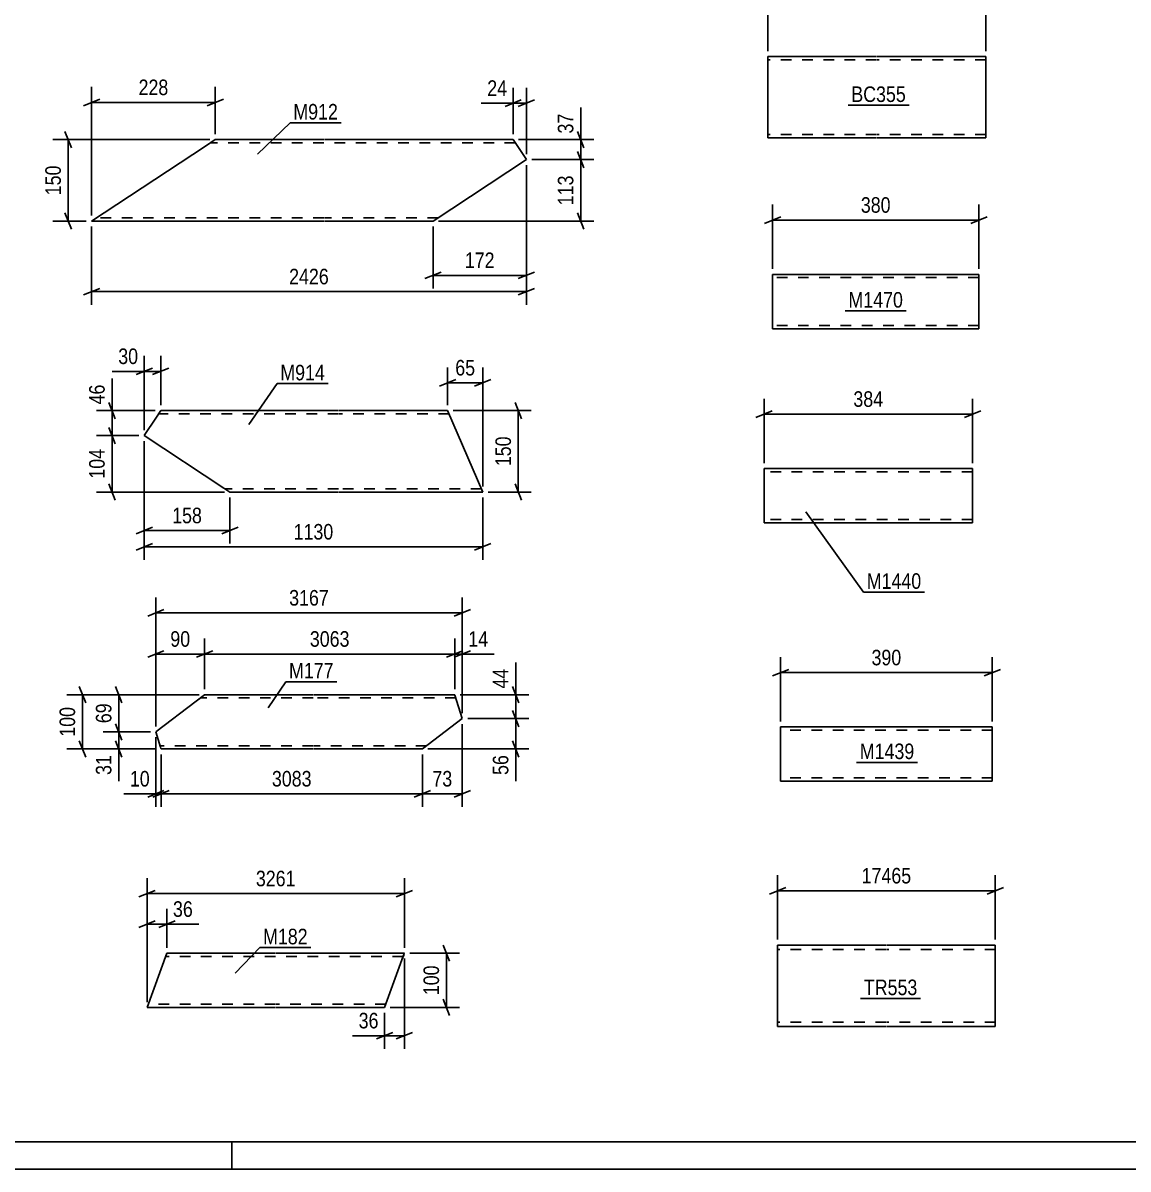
# Model space of a CAD drawing. Header units: millimetres. Extents: x 0 to 594, y 0 to 420.
# Drawn here: x 135.5 to 339.1, y 0 to 211.1 of the extents above; entities that cross this region are included whole.
import ezdxf

# ---------------------------------------------------------------- set-up
doc = ezdxf.new("R2010")
doc.units = ezdxf.units.MM
doc.linetypes.add('DXK_LINE_DOT2', pattern=[3.9198, 1.9599, -1.9599])
doc.styles.add('Arial Narrow', font='ARIALN.TTF', dxfattribs={"height": 0.2})

# ---------------------------------------------------------------- blocks, each defined once
blk = doc.blocks.new('Unknown-570386143-1134')
at = {"color": 5, "linetype": 'Continuous'}
for p, q in [((5, 5), (589, 5)), ((174, 0), (174, 5)), ((0, 0), (594, 0))]:
    blk.add_line(p, q, dxfattribs=at)
blk = doc.blocks.new('Part-570386143-20564 - 20563')
at = {"color": 2, "linetype": 'Continuous'}
for p, q in [((162.04, 39.76), (158.4, 29.76)), ((182.04, 39.76), (162.04, 39.76)), ((205.78, 39.76), (182.14, 39.76)), ((202.14, 29.76), (205.34, 38.56)), ((205.74, 39.67), (205.34, 38.56)), ((205.78, 39.76), (205.74, 39.67)), ((182.04, 29.76), (158.4, 29.76)), ((202.14, 29.76), (182.14, 29.76))]:
    blk.add_line(p, q, dxfattribs=at)
at = {"color": 7, "linetype": 'DXK_LINE_DOT2'}
for p, q in [((182.04, 39.16), (161.82, 39.16)), ((205.56, 39.16), (182.14, 39.16)), ((205.34, 38.56), (205.65, 39.41)), ((182.04, 30.36), (158.62, 30.36)), ((202.36, 30.36), (182.14, 30.36)), ((202.17, 29.85), (202.14, 29.76))]:
    blk.add_line(p, q, dxfattribs=at)
blk = doc.blocks.new('Part-570386143-1624 - 1608')
at = {"color": 2, "linetype": 'Continuous'}
for p, q in [((310.43, 129.02), (272.02, 129.02)), ((272.02, 129.02), (272.02, 119.12)), ((310.43, 120.22), (310.43, 129.02)), ((272.02, 119.12), (272.02, 119.02)), ((272.02, 119.02), (310.43, 119.02)), ((310.43, 119.02), (310.43, 120.22))]:
    blk.add_line(p, q, dxfattribs=at)
at = {"color": 7, "linetype": 'DXK_LINE_DOT2'}
for p, q in [((310.43, 128.42), (272.02, 128.42)), ((310.43, 128.42), (310.43, 128.38)), ((310.43, 128.38), (310.43, 128.42)), ((310.43, 128.28), (310.43, 128.38)), ((310.43, 128.38), (310.43, 128.28)), ((272.02, 119.62), (272.02, 119.67)), ((310.43, 119.62), (272.02, 119.62)), ((310.43, 119.67), (310.43, 120)), ((310.43, 119.62), (310.43, 119.67))]:
    blk.add_line(p, q, dxfattribs=at)
blk = doc.blocks.new('Part-570386143-20275 - 20274')
at = {"color": 2, "linetype": 'Continuous'}
for p, q in [((168.99, 87.36), (167.42, 86.16)), ((188.99, 87.36), (168.99, 87.36)), ((215.06, 87.36), (189.09, 87.36)), ((215.06, 87.36), (215.09, 87.27)), ((215.09, 87.27), (216.44, 82.96)), ((167.42, 86.16), (160, 80.51)), ((216.44, 82.96), (209.09, 77.36)), ((160.87, 77.71), (160, 80.51)), ((160.95, 77.45), (160.87, 77.71)), ((160.98, 77.36), (160.95, 77.45)), ((188.99, 77.36), (160.98, 77.36)), ((209.09, 77.36), (189.09, 77.36))]:
    blk.add_line(p, q, dxfattribs=at)
at = {"color": 7, "linetype": 'DXK_LINE_DOT2'}
for p, q in [((168.99, 87.36), (168.02, 86.62)), ((188.99, 86.76), (168.21, 86.76)), ((215.25, 86.76), (189.09, 86.76)), ((160.78, 78.01), (160.75, 78.1)), ((188.99, 77.96), (160.79, 77.96)), ((209.88, 77.96), (189.09, 77.96))]:
    blk.add_line(p, q, dxfattribs=at)
blk = doc.blocks.new('Part-570386143-3535 - 3519')
at = {"color": 2, "linetype": 'Continuous'}
for p, q in [((148.16, 174.58), (169.13, 188.38)), ((170.96, 189.58), (169.13, 188.38)), ((190.96, 189.58), (170.96, 189.58)), ((225.82, 189.58), (191.06, 189.58)), ((228.25, 185.89), (225.82, 189.58)), ((211.06, 174.58), (228.25, 185.89)), ((190.96, 174.58), (148.16, 174.58)), ((211.06, 174.58), (191.06, 174.58))]:
    blk.add_line(p, q, dxfattribs=at)
at = {"color": 7, "linetype": 'DXK_LINE_DOT2'}
for p, q in [((190.96, 188.98), (170.04, 188.98)), ((226.21, 188.98), (191.06, 188.98)), ((149.07, 175.18), (149.14, 175.22)), ((190.96, 175.18), (149.07, 175.18)), ((211.97, 175.18), (191.06, 175.18))]:
    blk.add_line(p, q, dxfattribs=at)
blk = doc.blocks.new('Part-570386143-1528 - 1512')
at = {"color": 2, "linetype": 'Continuous'}
for p, q in [((273.59, 164.76), (273.59, 163.56)), ((311.6, 164.76), (273.59, 164.76)), ((311.6, 164.67), (311.6, 164.76)), ((311.6, 164.67), (311.6, 163.56)), ((273.59, 155.5), (273.59, 163.56)), ((311.6, 163.56), (311.6, 154.76)), ((273.59, 154.85), (273.59, 155.5)), ((273.59, 154.76), (273.59, 154.85)), ((311.6, 154.76), (273.59, 154.76))]:
    blk.add_line(p, q, dxfattribs=at)
at = {"color": 7, "linetype": 'DXK_LINE_DOT2'}
for p, q in [((311.6, 164.16), (273.59, 164.16)), ((311.6, 164.41), (311.6, 163.56)), ((273.59, 155.5), (273.59, 155.11)), ((273.59, 155.36), (273.59, 155.4)), ((311.6, 155.36), (273.59, 155.36)), ((273.59, 154.76), (273.59, 154.76)), ((311.6, 155.4), (311.6, 155.5)), ((311.6, 155.36), (311.6, 155.4)), ((311.6, 155.36), (311.6, 155.4))]:
    blk.add_line(p, q, dxfattribs=at)
blk = doc.blocks.new('Part-570386143-3129 - 3113')
at = {"color": 2, "linetype": 'Continuous'}
for p, q in [((160.9, 139.68), (160.11, 138.48)), ((160.9, 139.68), (193.65, 139.68)), ((193.75, 139.68), (213.75, 139.68)), ((220.21, 124.68), (213.75, 139.68)), ((160.11, 138.48), (157.86, 135.07)), ((172.52, 125.42), (157.86, 135.07)), ((173.65, 124.68), (172.52, 125.42)), ((193.65, 124.68), (173.65, 124.68)), ((220.21, 124.68), (193.75, 124.68))]:
    blk.add_line(p, q, dxfattribs=at)
at = {"color": 7, "linetype": 'DXK_LINE_DOT2'}
for p, q in [((160.9, 139.68), (160.41, 138.94)), ((193.65, 139.08), (160.5, 139.08)), ((214.01, 139.08), (193.75, 139.08)), ((193.65, 125.28), (172.74, 125.28)), ((219.95, 125.28), (193.75, 125.28)), ((219.95, 125.28), (219.93, 125.33))]:
    blk.add_line(p, q, dxfattribs=at)
blk = doc.blocks.new('Part-570386143-2758 - 2740')
at = {"color": 2, "linetype": 'Continuous'}
for p, q in [((274.52, 41.25), (274.52, 41.25)), ((294.52, 41.25), (274.52, 41.25)), ((274.52, 41.25), (274.52, 39.65)), ((314.62, 41.25), (294.62, 41.25)), ((314.62, 41.25), (314.62, 26.25)), ((274.52, 39.65), (274.52, 27.85)), ((274.52, 26.72), (274.52, 27.85)), ((274.52, 26.25), (274.52, 26.72)), ((274.52, 26.25), (274.52, 26.25)), ((294.52, 26.25), (274.52, 26.25)), ((314.62, 26.25), (294.62, 26.25))]:
    blk.add_line(p, q, dxfattribs=at)
at = {"color": 7, "linetype": 'DXK_LINE_DOT2'}
for p, q in [((274.52, 41.25), (274.52, 26.25)), ((294.52, 40.45), (274.52, 40.45)), ((274.52, 40.39), (274.52, 40.45)), ((274.52, 40.21), (274.52, 40.26)), ((314.62, 40.45), (294.62, 40.45)), ((274.52, 27.24), (274.52, 27.85)), ((294.52, 27.05), (274.52, 27.05)), ((314.62, 27.05), (294.62, 27.05)), ((314.62, 27.05), (314.62, 27.11))]:
    blk.add_line(p, q, dxfattribs=at)
blk = doc.blocks.new('Part-570386143-2721 - 2705')
at = {"color": 2, "linetype": 'Continuous'}
for p, q in [((292.75, 204.89), (272.75, 204.89)), ((272.75, 189.98), (272.75, 204.89)), ((312.85, 204.89), (292.85, 204.89)), ((312.85, 204.89), (312.85, 191.09)), ((272.75, 189.89), (272.75, 189.98)), ((312.85, 189.89), (312.85, 191.09)), ((292.75, 189.89), (272.75, 189.89)), ((312.85, 189.89), (292.85, 189.89))]:
    blk.add_line(p, q, dxfattribs=at)
at = {"color": 7, "linetype": 'DXK_LINE_DOT2'}
for p, q in [((292.75, 204.29), (272.75, 204.29)), ((312.85, 204.29), (292.85, 204.29)), ((312.85, 204.29), (312.85, 204.25)), ((312.85, 204.25), (312.85, 204.29)), ((312.85, 204.15), (312.85, 204.25)), ((312.85, 204.25), (312.85, 204.15)), ((272.75, 190.49), (272.75, 190.54)), ((292.75, 190.49), (272.75, 190.49)), ((312.85, 190.49), (292.85, 190.49)), ((312.85, 190.54), (312.85, 190.86)), ((312.85, 190.49), (312.85, 190.54))]:
    blk.add_line(p, q, dxfattribs=at)
blk = doc.blocks.new('Part-570386143-1656 - 1640')
at = {"color": 2, "linetype": 'Continuous'}
for p, q in [((275.06, 81.42), (275.06, 80.22)), ((314.07, 81.42), (275.06, 81.42)), ((275.06, 72.16), (275.06, 80.22)), ((314.07, 81.33), (314.07, 81.42)), ((314.07, 81.33), (314.07, 80.22)), ((314.07, 80.22), (314.07, 71.42)), ((275.06, 71.51), (275.06, 72.16)), ((275.06, 71.42), (275.06, 71.51)), ((314.07, 71.42), (275.06, 71.42))]:
    blk.add_line(p, q, dxfattribs=at)
at = {"color": 7, "linetype": 'DXK_LINE_DOT2'}
for p, q in [((314.07, 80.82), (275.06, 80.82)), ((314.07, 81.07), (314.07, 80.22)), ((275.06, 72.16), (275.06, 71.77)), ((275.06, 72.02), (275.06, 72.07)), ((314.07, 72.02), (275.06, 72.02)), ((314.07, 72.07), (314.07, 72.16)), ((314.07, 72.02), (314.07, 72.07)), ((314.07, 72.02), (314.07, 72.07)), ((275.06, 71.42), (275.06, 71.42))]:
    blk.add_line(p, q, dxfattribs=at)
blk = doc.blocks.new('StraightDimension-570386143-20634 - 20563')
at = {"color": 7, "linetype": 'Continuous'}
for p, q in [((205.78, 38.76), (205.78, 22.16)), ((202.14, 28.76), (202.14, 22.16)), ((200.64, 23.96), (203.64, 25.16)), ((202.14, 24.56), (205.78, 24.56)), ((207.28, 25.16), (204.28, 23.96))]:
    blk.add_line(p, q, dxfattribs=at)
at = {"color": 0}
blk.add_wipeout([(201.61, 25.31), (201.61, 29.51), (196.76, 29.51), (196.76, 25.31)], dxfattribs=at)
at = {"color": 7, "linetype": 'Continuous'}
blk.add_line((202.14, 24.56), (196.23, 24.56), dxfattribs=at)
blk.add_line((202.14, 24.56), (196.23, 24.56), dxfattribs=at)
at = {"color": 3, "style": 'Arial Narrow'}
blk.add_text('36', height=2.863, dxfattribs=at).set_placement((197.36, 25.91))
blk = doc.blocks.new('StraightDimension-570386143-20671 - 20563')
at = {"color": 7, "linetype": 'Continuous'}
for p, q in [((158.4, 30.76), (158.4, 47.95)), ((162.04, 40.76), (162.04, 47.95)), ((156.9, 44.5), (159.9, 45.7)), ((158.4, 45.1), (162.04, 45.1)), ((163.54, 45.7), (160.54, 44.5))]:
    blk.add_line(p, q, dxfattribs=at)
at = {"color": 0}
blk.add_wipeout([(167.42, 45.85), (167.42, 50.05), (162.56, 50.05), (162.56, 45.85)], dxfattribs=at)
at = {"color": 7, "linetype": 'Continuous'}
blk.add_line((162.04, 45.1), (167.94, 45.1), dxfattribs=at)
blk.add_line((162.04, 45.1), (167.94, 45.1), dxfattribs=at)
at = {"color": 3, "style": 'Arial Narrow'}
blk.add_text('36', height=2.863, dxfattribs=at).set_placement((163.16, 46.45))
blk = doc.blocks.new('StraightDimension-570386143-20647 - 20563')
at = {"color": 7, "linetype": 'Continuous'}
for p, q in [((212.91, 41.26), (214.11, 38.26)), ((206.78, 39.76), (215.91, 39.76)), ((213.51, 29.76), (213.51, 39.76)), ((203.17, 29.76), (215.91, 29.76)), ((214.11, 28.26), (212.91, 31.26))]:
    blk.add_line(p, q, dxfattribs=at)
at = {"color": 0}
blk.add_wipeout([(212.76, 38.1), (208.56, 38.1), (208.56, 31.42), (212.76, 31.42)], dxfattribs=at)
at = {"color": 3, "style": 'Arial Narrow'}
blk.add_text('100', height=2.863, rotation=90.0002, dxfattribs=at).set_placement((212.16, 32.02))
blk = doc.blocks.new('StraightDimension-570386143-20623 - 20563')
at = {"color": 7, "linetype": 'Continuous'}
for p, q in [((158.4, 30.76), (158.4, 53.58)), ((205.78, 40.76), (205.78, 53.58)), ((159.9, 51.33), (156.9, 50.13)), ((158.4, 50.73), (205.78, 50.73)), ((204.28, 50.13), (207.28, 51.33))]:
    blk.add_line(p, q, dxfattribs=at)
at = {"color": 0}
blk.add_wipeout([(186.34, 51.48), (186.34, 55.68), (177.83, 55.68), (177.83, 51.48)], dxfattribs=at)
at = {"color": 3, "style": 'Arial Narrow'}
blk.add_text('3261', height=2.863, dxfattribs=at).set_placement((178.43, 52.08))
blk = doc.blocks.new('StraightDimension-570386143-1626 - 1608')
at = {"color": 7, "linetype": 'Continuous'}
for p, q in [((272.02, 130.02), (272.02, 141.87)), ((310.43, 130.02), (310.43, 141.87)), ((273.52, 139.62), (270.52, 138.42)), ((308.93, 138.42), (311.93, 139.62)), ((272.02, 139.02), (310.43, 139.02))]:
    blk.add_line(p, q, dxfattribs=at)
at = {"color": 0}
blk.add_wipeout([(294.56, 139.77), (294.56, 143.97), (287.88, 143.97), (287.88, 139.77)], dxfattribs=at)
at = {"color": 3, "style": 'Arial Narrow'}
blk.add_text('384', height=2.863, dxfattribs=at).set_placement((288.48, 140.37))
blk = doc.blocks.new('StraightDimension-570386143-20330 - 20274')
at = {"color": 7, "linetype": 'Continuous'}
for p, q in [((215.06, 88.36), (215.06, 97.69)), ((216.44, 83.96), (216.44, 97.69)), ((213.56, 94.24), (216.56, 95.44)), ((217.94, 95.44), (214.94, 94.24)), ((215.06, 94.84), (216.44, 94.84))]:
    blk.add_line(p, q, dxfattribs=at)
at = {"color": 0}
blk.add_wipeout([(221.82, 95.59), (221.82, 99.79), (216.96, 99.79), (216.96, 95.59)], dxfattribs=at)
at = {"color": 7, "linetype": 'Continuous'}
blk.add_line((216.44, 94.84), (222.34, 94.84), dxfattribs=at)
blk.add_line((216.44, 94.84), (222.34, 94.84), dxfattribs=at)
at = {"color": 3, "style": 'Arial Narrow'}
blk.add_text('14', height=2.863, dxfattribs=at).set_placement((217.56, 96.19))
blk = doc.blocks.new('StraightDimension-570386143-20331 - 20274')
at = {"color": 7, "linetype": 'Continuous'}
for p, q in [((168.99, 88.36), (168.99, 97.69)), ((215.06, 88.36), (215.06, 97.69)), ((170.49, 95.44), (167.49, 94.24)), ((213.56, 94.24), (216.56, 95.44)), ((168.99, 94.84), (215.06, 94.84))]:
    blk.add_line(p, q, dxfattribs=at)
at = {"color": 0}
blk.add_wipeout([(196.28, 95.59), (196.28, 99.79), (187.77, 99.79), (187.77, 95.59)], dxfattribs=at)
at = {"color": 3, "style": 'Arial Narrow'}
blk.add_text('3063', height=2.863, dxfattribs=at).set_placement((188.37, 96.19))
blk = doc.blocks.new('StraightDimension-570386143-20389 - 20274')
at = {"color": 7, "linetype": 'Continuous'}
for p, q in [((152.57, 88.86), (153.77, 85.86)), ((167.99, 87.36), (150.32, 87.36)), ((153.17, 80.51), (153.17, 87.36)), ((159, 80.51), (150.32, 80.51)), ((153.77, 79.01), (152.57, 82.01))]:
    blk.add_line(p, q, dxfattribs=at)
at = {"color": 0}
blk.add_wipeout([(152.42, 86.36), (148.22, 86.36), (148.22, 81.51), (152.42, 81.51)], dxfattribs=at)
at = {"color": 3, "style": 'Arial Narrow'}
blk.add_text('69', height=2.863, rotation=90.0002, dxfattribs=at).set_placement((151.82, 82.11))
blk = doc.blocks.new('StraightDimension-570386143-20332 - 20274')
at = {"color": 7, "linetype": 'Continuous'}
for p, q in [((160, 81.51), (160, 97.69)), ((168.99, 88.36), (168.99, 97.69)), ((158.5, 94.24), (161.5, 95.44)), ((170.49, 95.44), (167.49, 94.24)), ((160, 94.84), (168.99, 94.84))]:
    blk.add_line(p, q, dxfattribs=at)
at = {"color": 0}
blk.add_wipeout([(166.92, 95.59), (166.92, 99.79), (162.07, 99.79), (162.07, 95.59)], dxfattribs=at)
at = {"color": 3, "style": 'Arial Narrow'}
blk.add_text('90', height=2.863, dxfattribs=at).set_placement((162.67, 96.19))
blk = doc.blocks.new('StraightDimension-570386143-20438 - 20274')
at = {"color": 7, "linetype": 'Continuous'}
for p, q in [((145.88, 88.86), (147.08, 85.86)), ((167.99, 87.36), (143.63, 87.36)), ((146.48, 77.36), (146.48, 87.36)), ((147.08, 75.86), (145.88, 78.86)), ((159.98, 77.36), (143.63, 77.36))]:
    blk.add_line(p, q, dxfattribs=at)
at = {"color": 0}
blk.add_wipeout([(145.73, 85.7), (141.53, 85.7), (141.53, 79.02), (145.73, 79.02)], dxfattribs=at)
at = {"color": 3, "style": 'Arial Narrow'}
blk.add_text('100', height=2.863, rotation=90.0002, dxfattribs=at).set_placement((145.13, 79.62))
blk = doc.blocks.new('StraightDimension-570386143-20390 - 20274')
at = {"color": 7, "linetype": 'Continuous'}
for p, q in [((159, 80.51), (150.32, 80.51)), ((152.57, 82.01), (153.77, 79.01)), ((153.17, 77.36), (153.17, 80.51)), ((153.77, 75.86), (152.57, 78.86)), ((159.98, 77.36), (150.32, 77.36))]:
    blk.add_line(p, q, dxfattribs=at)
at = {"color": 0}
blk.add_wipeout([(152.42, 76.84), (148.22, 76.84), (148.22, 71.98), (152.42, 71.98)], dxfattribs=at)
at = {"color": 7, "linetype": 'Continuous'}
blk.add_line((153.17, 77.36), (153.17, 71.46), dxfattribs=at)
blk.add_line((153.17, 77.36), (153.17, 71.46), dxfattribs=at)
at = {"color": 3, "style": 'Arial Narrow'}
blk.add_text('31', height=2.863, rotation=90.0002, dxfattribs=at).set_placement((151.82, 72.58))
blk = doc.blocks.new('StraightDimension-570386143-20470 - 20274')
at = {"color": 7, "linetype": 'Continuous'}
for p, q in [((216.44, 81.96), (216.44, 66.7)), ((209.09, 76.36), (209.09, 66.7)), ((207.59, 68.5), (210.59, 69.7)), ((217.94, 69.7), (214.94, 68.5)), ((209.09, 69.1), (216.44, 69.1))]:
    blk.add_line(p, q, dxfattribs=at)
at = {"color": 0}
blk.add_wipeout([(215.19, 69.85), (215.19, 74.05), (210.34, 74.05), (210.34, 69.85)], dxfattribs=at)
at = {"color": 3, "style": 'Arial Narrow'}
blk.add_text('73', height=2.863, dxfattribs=at).set_placement((210.94, 70.45))
blk = doc.blocks.new('StraightDimension-570386143-20471 - 20274')
at = {"color": 7, "linetype": 'Continuous'}
for p, q in [((160.98, 76.36), (160.98, 66.7)), ((209.09, 76.36), (209.09, 66.7)), ((162.48, 69.7), (159.48, 68.5)), ((207.59, 68.5), (210.59, 69.7)), ((160.98, 69.1), (209.09, 69.1))]:
    blk.add_line(p, q, dxfattribs=at)
at = {"color": 0}
blk.add_wipeout([(189.29, 69.85), (189.29, 74.05), (180.78, 74.05), (180.78, 69.85)], dxfattribs=at)
at = {"color": 3, "style": 'Arial Narrow'}
blk.add_text('3083', height=2.863, dxfattribs=at).set_placement((181.38, 70.45))
blk = doc.blocks.new('StraightDimension-570386143-20472 - 20274')
at = {"color": 7, "linetype": 'Continuous'}
for p, q in [((160, 79.51), (160, 66.7)), ((160.98, 76.36), (160.98, 66.7)), ((158.5, 68.5), (161.5, 69.7)), ((162.48, 69.7), (159.48, 68.5)), ((160, 69.1), (160.98, 69.1))]:
    blk.add_line(p, q, dxfattribs=at)
at = {"color": 0}
blk.add_wipeout([(159.47, 69.85), (159.47, 74.05), (154.62, 74.05), (154.62, 69.85)], dxfattribs=at)
at = {"color": 7, "linetype": 'Continuous'}
blk.add_line((160, 69.1), (154.09, 69.1), dxfattribs=at)
blk.add_line((160, 69.1), (154.09, 69.1), dxfattribs=at)
at = {"color": 3, "style": 'Arial Narrow'}
blk.add_text('10', height=2.863, dxfattribs=at).set_placement((155.22, 70.45))
blk = doc.blocks.new('StraightDimension-570386143-20529 - 20274')
at = {"color": 7, "linetype": 'Continuous'}
for p, q in [((160, 81.51), (160, 105.27)), ((216.44, 83.96), (216.44, 105.27)), ((161.5, 103.02), (158.5, 101.82)), ((160, 102.42), (216.44, 102.42)), ((214.94, 101.82), (217.94, 103.02))]:
    blk.add_line(p, q, dxfattribs=at)
at = {"color": 0}
blk.add_wipeout([(192.47, 103.17), (192.47, 107.37), (183.96, 107.37), (183.96, 103.17)], dxfattribs=at)
at = {"color": 3, "style": 'Arial Narrow'}
blk.add_text('3167', height=2.863, dxfattribs=at).set_placement((184.56, 103.77))
blk = doc.blocks.new('StraightDimension-570386143-20540 - 20274')
at = {"color": 7, "linetype": 'Continuous'}
for p, q in [((225.68, 88.86), (226.88, 85.86)), ((216.06, 87.36), (228.68, 87.36)), ((226.28, 82.96), (226.28, 87.36)), ((226.88, 81.46), (225.68, 84.46)), ((217.44, 82.96), (228.68, 82.96))]:
    blk.add_line(p, q, dxfattribs=at)
at = {"color": 0}
blk.add_wipeout([(225.53, 92.74), (221.33, 92.74), (221.33, 87.89), (225.53, 87.89)], dxfattribs=at)
at = {"color": 7, "linetype": 'Continuous'}
blk.add_line((226.28, 87.36), (226.28, 93.27), dxfattribs=at)
blk.add_line((226.28, 87.36), (226.28, 93.27), dxfattribs=at)
at = {"color": 3, "style": 'Arial Narrow'}
blk.add_text('44', height=2.863, rotation=90.0002, dxfattribs=at).set_placement((224.93, 88.49))
blk = doc.blocks.new('StraightDimension-570386143-20541 - 20274')
at = {"color": 7, "linetype": 'Continuous'}
for p, q in [((225.68, 84.46), (226.88, 81.46)), ((217.44, 82.96), (228.68, 82.96)), ((226.28, 77.36), (226.28, 82.96)), ((226.88, 75.86), (225.68, 78.86)), ((210.09, 77.36), (228.68, 77.36))]:
    blk.add_line(p, q, dxfattribs=at)
at = {"color": 0}
blk.add_wipeout([(225.53, 76.84), (221.33, 76.84), (221.33, 71.98), (225.53, 71.98)], dxfattribs=at)
at = {"color": 7, "linetype": 'Continuous'}
blk.add_line((226.28, 77.36), (226.28, 71.46), dxfattribs=at)
blk.add_line((226.28, 77.36), (226.28, 71.46), dxfattribs=at)
at = {"color": 3, "style": 'Arial Narrow'}
blk.add_text('56', height=2.863, rotation=90.0002, dxfattribs=at).set_placement((224.93, 72.58))
blk = doc.blocks.new('StraightDimension-570386143-3618 - 3519')
at = {"color": 7, "linetype": 'Continuous'}
for p, q in [((144.46, 188.08), (143.26, 191.08)), ((169.96, 189.58), (141.01, 189.58)), ((143.86, 174.58), (143.86, 189.58)), ((143.26, 176.08), (144.46, 173.08)), ((147.16, 174.58), (141.01, 174.58))]:
    blk.add_line(p, q, dxfattribs=at)
at = {"color": 0}
blk.add_wipeout([(143.11, 185.42), (138.91, 185.42), (138.91, 178.73), (143.11, 178.73)], dxfattribs=at)
at = {"color": 3, "style": 'Arial Narrow'}
blk.add_text('150', height=2.863, rotation=90.0002, dxfattribs=at).set_placement((142.51, 179.33))
blk = doc.blocks.new('StraightDimension-570386143-3538 - 3519')
at = {"color": 7, "linetype": 'Continuous'}
for p, q in [((225.82, 190.58), (225.82, 199.13)), ((228.25, 186.89), (228.25, 199.13)), ((224.32, 195.68), (227.32, 196.88)), ((229.75, 196.88), (226.75, 195.68)), ((225.82, 196.28), (228.25, 196.28))]:
    blk.add_line(p, q, dxfattribs=at)
at = {"color": 0}
blk.add_wipeout([(225.29, 197.03), (225.29, 201.23), (220.44, 201.23), (220.44, 197.03)], dxfattribs=at)
at = {"color": 7, "linetype": 'Continuous'}
blk.add_line((225.82, 196.28), (219.91, 196.28), dxfattribs=at)
blk.add_line((225.82, 196.28), (219.91, 196.28), dxfattribs=at)
at = {"color": 3, "style": 'Arial Narrow'}
blk.add_text('24', height=2.863, dxfattribs=at).set_placement((221.04, 197.63))
blk = doc.blocks.new('StraightDimension-570386143-3585 - 3519')
at = {"color": 7, "linetype": 'Continuous'}
for p, q in [((229.25, 185.89), (240.65, 185.89)), ((237.65, 187.39), (238.85, 184.39)), ((238.25, 174.58), (238.25, 185.89)), ((238.85, 173.08), (237.65, 176.08)), ((212.06, 174.58), (240.65, 174.58))]:
    blk.add_line(p, q, dxfattribs=at)
at = {"color": 0}
blk.add_wipeout([(237.5, 183.57), (233.3, 183.57), (233.3, 176.89), (237.5, 176.89)], dxfattribs=at)
at = {"color": 3, "style": 'Arial Narrow'}
blk.add_text('113', height=2.863, rotation=90.0002, dxfattribs=at).set_placement((236.9, 177.49))
blk = doc.blocks.new('StraightDimension-570386143-3552 - 3519')
at = {"color": 7, "linetype": 'Continuous'}
for p, q in [((148.16, 175.58), (148.16, 199.27)), ((170.96, 190.58), (170.96, 199.27)), ((149.66, 197.02), (146.66, 195.82)), ((148.16, 196.42), (170.96, 196.42)), ((169.46, 195.82), (172.46, 197.02))]:
    blk.add_line(p, q, dxfattribs=at)
at = {"color": 0}
blk.add_wipeout([(162.9, 197.17), (162.9, 201.37), (156.22, 201.37), (156.22, 197.17)], dxfattribs=at)
at = {"color": 3, "style": 'Arial Narrow'}
blk.add_text('228', height=2.863, dxfattribs=at).set_placement((156.82, 197.77))
blk = doc.blocks.new('StraightDimension-570386143-3566 - 3519')
at = {"color": 7, "linetype": 'Continuous'}
for p, q in [((228.25, 184.89), (228.25, 162.18)), ((211.06, 173.58), (211.06, 162.18)), ((212.56, 165.18), (209.56, 163.98)), ((226.75, 163.98), (229.75, 165.18)), ((211.06, 164.58), (228.25, 164.58))]:
    blk.add_line(p, q, dxfattribs=at)
at = {"color": 0}
blk.add_wipeout([(222.99, 165.33), (222.99, 169.53), (216.31, 169.53), (216.31, 165.33)], dxfattribs=at)
at = {"color": 3, "style": 'Arial Narrow'}
blk.add_text('172', height=2.863, dxfattribs=at).set_placement((216.91, 165.93))
blk = doc.blocks.new('StraightDimension-570386143-3584 - 3519')
at = {"color": 7, "linetype": 'Continuous'}
for p, q in [((237.65, 191.08), (238.85, 188.08)), ((226.82, 189.58), (240.65, 189.58)), ((238.25, 185.89), (238.25, 189.58)), ((229.25, 185.89), (240.65, 185.89)), ((238.85, 184.39), (237.65, 187.39))]:
    blk.add_line(p, q, dxfattribs=at)
at = {"color": 0}
blk.add_wipeout([(237.5, 194.96), (233.3, 194.96), (233.3, 190.1), (237.5, 190.1)], dxfattribs=at)
at = {"color": 7, "linetype": 'Continuous'}
blk.add_line((238.25, 189.58), (238.25, 195.48), dxfattribs=at)
blk.add_line((238.25, 189.58), (238.25, 195.48), dxfattribs=at)
at = {"color": 3, "style": 'Arial Narrow'}
blk.add_text('37', height=2.863, rotation=90.0002, dxfattribs=at).set_placement((236.9, 190.7))
blk = doc.blocks.new('StraightDimension-570386143-3642 - 3519')
at = {"color": 7, "linetype": 'Continuous'}
for p, q in [((228.25, 184.89), (228.25, 159.18)), ((148.16, 173.58), (148.16, 159.18)), ((149.66, 162.18), (146.66, 160.98)), ((148.16, 161.58), (228.25, 161.58)), ((226.75, 160.98), (229.75, 162.18))]:
    blk.add_line(p, q, dxfattribs=at)
at = {"color": 0}
blk.add_wipeout([(192.46, 162.33), (192.46, 166.53), (183.95, 166.53), (183.95, 162.33)], dxfattribs=at)
at = {"color": 3, "style": 'Arial Narrow'}
blk.add_text('2426', height=2.863, dxfattribs=at).set_placement((184.55, 162.93))
blk = doc.blocks.new('StraightDimension-570386143-1530 - 1512')
at = {"color": 7, "linetype": 'Continuous'}
for p, q in [((273.59, 165.76), (273.59, 177.61)), ((311.6, 165.76), (311.6, 177.61)), ((275.09, 175.36), (272.09, 174.16)), ((310.1, 174.16), (313.1, 175.36)), ((273.59, 174.76), (311.6, 174.76))]:
    blk.add_line(p, q, dxfattribs=at)
at = {"color": 0}
blk.add_wipeout([(295.93, 175.51), (295.93, 179.71), (289.25, 179.71), (289.25, 175.51)], dxfattribs=at)
at = {"color": 3, "style": 'Arial Narrow'}
blk.add_text('380', height=2.863, dxfattribs=at).set_placement((289.85, 176.11))
blk = doc.blocks.new('StraightDimension-570386143-3221 - 3113')
at = {"color": 7, "linetype": 'Continuous'}
for p, q in [((157.86, 136.07), (157.86, 149.75)), ((160.9, 140.68), (160.9, 149.75)), ((156.36, 146.3), (159.36, 147.5)), ((157.86, 146.9), (160.9, 146.9)), ((162.4, 147.5), (159.4, 146.3))]:
    blk.add_line(p, q, dxfattribs=at)
at = {"color": 0}
blk.add_wipeout([(157.34, 147.65), (157.34, 151.85), (152.48, 151.85), (152.48, 147.65)], dxfattribs=at)
at = {"color": 7, "linetype": 'Continuous'}
blk.add_line((157.86, 146.9), (151.96, 146.9), dxfattribs=at)
blk.add_line((157.86, 146.9), (151.96, 146.9), dxfattribs=at)
at = {"color": 3, "style": 'Arial Narrow'}
blk.add_text('30', height=2.863, dxfattribs=at).set_placement((153.08, 148.25))
blk = doc.blocks.new('StraightDimension-570386143-3201 - 3113')
at = {"color": 7, "linetype": 'Continuous'}
for p, q in [((157.86, 134.07), (157.86, 115.18)), ((173.65, 123.68), (173.65, 115.18)), ((159.36, 118.18), (156.36, 116.98)), ((157.86, 117.58), (173.65, 117.58)), ((172.15, 116.98), (175.15, 118.18))]:
    blk.add_line(p, q, dxfattribs=at)
at = {"color": 0}
blk.add_wipeout([(169.1, 118.33), (169.1, 122.53), (162.41, 122.53), (162.41, 118.33)], dxfattribs=at)
at = {"color": 3, "style": 'Arial Narrow'}
blk.add_text('158', height=2.863, dxfattribs=at).set_placement((163.01, 118.93))
blk = doc.blocks.new('StraightDimension-570386143-3132 - 3113')
at = {"color": 7, "linetype": 'Continuous'}
for p, q in [((157.86, 134.07), (157.86, 112.18)), ((220.21, 123.68), (220.21, 112.18)), ((159.36, 115.18), (156.36, 113.98)), ((157.86, 114.58), (220.21, 114.58)), ((218.71, 113.98), (221.71, 115.18))]:
    blk.add_line(p, q, dxfattribs=at)
at = {"color": 0}
blk.add_wipeout([(193.29, 115.33), (193.29, 119.53), (184.78, 119.53), (184.78, 115.33)], dxfattribs=at)
at = {"color": 3, "style": 'Arial Narrow'}
blk.add_text('1130', height=2.863, dxfattribs=at).set_placement((185.38, 115.93))
blk = doc.blocks.new('StraightDimension-570386143-3167 - 3113')
at = {"color": 7, "linetype": 'Continuous'}
for p, q in [((159.9, 139.68), (149.08, 139.68)), ((151.33, 141.18), (152.53, 138.18)), ((151.93, 135.07), (151.93, 139.68)), ((152.53, 133.57), (151.33, 136.57)), ((156.86, 135.07), (149.08, 135.07))]:
    blk.add_line(p, q, dxfattribs=at)
at = {"color": 0}
blk.add_wipeout([(151.18, 145.06), (146.98, 145.06), (146.98, 140.21), (151.18, 140.21)], dxfattribs=at)
at = {"color": 7, "linetype": 'Continuous'}
blk.add_line((151.93, 139.68), (151.93, 145.59), dxfattribs=at)
blk.add_line((151.93, 139.68), (151.93, 145.59), dxfattribs=at)
at = {"color": 3, "style": 'Arial Narrow'}
blk.add_text('46', height=2.863, rotation=90.0002, dxfattribs=at).set_placement((150.58, 140.81))
blk = doc.blocks.new('StraightDimension-570386143-3143 - 3113')
at = {"color": 7, "linetype": 'Continuous'}
for p, q in [((214.75, 139.68), (229.16, 139.68)), ((227.36, 138.18), (226.16, 141.18)), ((226.76, 124.68), (226.76, 139.68)), ((221.21, 124.68), (229.16, 124.68)), ((226.16, 126.18), (227.36, 123.18))]:
    blk.add_line(p, q, dxfattribs=at)
at = {"color": 0}
blk.add_wipeout([(226.01, 135.53), (221.81, 135.53), (221.81, 128.84), (226.01, 128.84)], dxfattribs=at)
at = {"color": 3, "style": 'Arial Narrow'}
blk.add_text('150', height=2.863, rotation=90.0002, dxfattribs=at).set_placement((225.41, 129.44))
blk = doc.blocks.new('StraightDimension-570386143-3168 - 3113')
at = {"color": 7, "linetype": 'Continuous'}
for p, q in [((151.33, 136.57), (152.53, 133.57)), ((156.86, 135.07), (149.08, 135.07)), ((151.93, 124.68), (151.93, 135.07)), ((172.65, 124.68), (149.08, 124.68)), ((152.53, 123.18), (151.33, 126.18))]:
    blk.add_line(p, q, dxfattribs=at)
at = {"color": 0}
blk.add_wipeout([(151.18, 133.22), (146.98, 133.22), (146.98, 126.54), (151.18, 126.54)], dxfattribs=at)
at = {"color": 3, "style": 'Arial Narrow'}
blk.add_text('104', height=2.863, rotation=90.0002, dxfattribs=at).set_placement((150.58, 127.14))
blk = doc.blocks.new('StraightDimension-570386143-3235 - 3113')
at = {"color": 7, "linetype": 'Continuous'}
for p, q in [((213.75, 140.68), (213.75, 147.64)), ((220.21, 125.68), (220.21, 147.64)), ((212.25, 144.19), (215.25, 145.39)), ((213.75, 144.79), (220.21, 144.79)), ((221.71, 145.39), (218.71, 144.19))]:
    blk.add_line(p, q, dxfattribs=at)
at = {"color": 0}
blk.add_wipeout([(219.41, 145.54), (219.41, 149.74), (214.55, 149.74), (214.55, 145.54)], dxfattribs=at)
at = {"color": 3, "style": 'Arial Narrow'}
blk.add_text('65', height=2.863, dxfattribs=at).set_placement((215.15, 146.14))
blk = doc.blocks.new('StraightDimension-570386143-2761 - 2740')
at = {"color": 7, "linetype": 'Continuous'}
for p, q in [((274.52, 42.25), (274.52, 54.1)), ((314.62, 42.25), (314.62, 54.1)), ((276.02, 51.85), (273.02, 50.65)), ((274.52, 51.25), (314.62, 51.25)), ((313.12, 50.65), (316.12, 51.85))]:
    blk.add_line(p, q, dxfattribs=at)
at = {"color": 0}
blk.add_wipeout([(299.74, 52), (299.74, 56.2), (289.4, 56.2), (289.4, 52)], dxfattribs=at)
at = {"color": 3, "style": 'Arial Narrow'}
blk.add_text('17465', height=2.863, dxfattribs=at).set_placement((290, 52.6))
blk = doc.blocks.new('StraightDimension-570386143-2726 - 2705')
at = {"color": 7, "linetype": 'Continuous'}
for p, q in [((272.75, 205.89), (272.75, 217.74)), ((312.85, 205.89), (312.85, 217.74)), ((274.25, 215.49), (271.25, 214.29)), ((311.35, 214.29), (314.35, 215.49)), ((272.75, 214.89), (312.85, 214.89))]:
    blk.add_line(p, q, dxfattribs=at)
at = {"color": 0}
blk.add_wipeout([(297.97, 215.64), (297.97, 219.84), (287.63, 219.84), (287.63, 215.64)], dxfattribs=at)
at = {"color": 3, "style": 'Arial Narrow'}
blk.add_text('17995', height=2.863, dxfattribs=at).set_placement((288.23, 216.24))
blk = doc.blocks.new('StraightDimension-570386143-1658 - 1640')
at = {"color": 7, "linetype": 'Continuous'}
for p, q in [((275.06, 82.42), (275.06, 94.27)), ((314.07, 82.42), (314.07, 94.27)), ((276.56, 92.02), (273.56, 90.82)), ((275.06, 91.42), (314.07, 91.42)), ((312.57, 90.82), (315.57, 92.02))]:
    blk.add_line(p, q, dxfattribs=at)
at = {"color": 0}
blk.add_wipeout([(297.9, 92.17), (297.9, 96.37), (291.22, 96.37), (291.22, 92.17)], dxfattribs=at)
at = {"color": 3, "style": 'Arial Narrow'}
blk.add_text('390', height=2.863, dxfattribs=at).set_placement((291.82, 92.77))
blk = doc.blocks.new('Mark-570386143-20569 - 20563')
at = {"color": 0}
blk.add_wipeout([(187.98, 41.39), (187.98, 44.39), (179.75, 44.39), (179.75, 41.39)], dxfattribs=at)
blk.add_wipeout([(187.98, 41.39), (187.98, 44.39), (179.75, 44.39), (179.75, 41.39)], dxfattribs=at)
at = {"color": 30, "linetype": 'Continuous'}
for p, q in [((174.64, 36.05), (179.15, 40.79)), ((179.15, 40.79), (188.58, 40.79))]:
    blk.add_line(p, q, dxfattribs=at)
at = {"color": 3, "style": 'Arial Narrow'}
blk.add_text('M182', height=2.863, dxfattribs=at).set_placement((179.75, 41.39))
blk = doc.blocks.new('Mark-570386143-1620 - 1608')
at = {"color": 0}
blk.add_wipeout([(300.99, 106.85), (300.99, 109.85), (290.94, 109.85), (290.94, 106.85)], dxfattribs=at)
blk.add_wipeout([(300.99, 106.85), (300.99, 109.85), (290.94, 109.85), (290.94, 106.85)], dxfattribs=at)
at = {"color": 30, "linetype": 'Continuous'}
for p, q in [((279.73, 121.05), (290.34, 106.25)), ((290.34, 106.25), (301.59, 106.25))]:
    blk.add_line(p, q, dxfattribs=at)
at = {"color": 3, "style": 'Arial Narrow'}
blk.add_text('M1440', height=2.863, dxfattribs=at).set_placement((290.94, 106.85))
blk = doc.blocks.new('Mark-570386143-20301 - 20274')
at = {"color": 0}
blk.add_wipeout([(192.76, 90.35), (192.76, 93.35), (184.53, 93.35), (184.53, 90.35)], dxfattribs=at)
blk.add_wipeout([(192.76, 90.35), (192.76, 93.35), (184.53, 93.35), (184.53, 90.35)], dxfattribs=at)
at = {"color": 30, "linetype": 'Continuous'}
for p, q in [((180.7, 84.92), (183.93, 89.75)), ((183.93, 89.75), (193.36, 89.75))]:
    blk.add_line(p, q, dxfattribs=at)
at = {"color": 3, "style": 'Arial Narrow'}
blk.add_text('M177', height=2.863, dxfattribs=at).set_placement((184.53, 90.35))
blk = doc.blocks.new('Mark-570386143-3531 - 3519')
at = {"color": 0}
blk.add_wipeout([(193.55, 193.28), (193.55, 196.28), (185.33, 196.28), (185.33, 193.28)], dxfattribs=at)
blk.add_wipeout([(193.55, 193.28), (193.55, 196.28), (185.33, 196.28), (185.33, 193.28)], dxfattribs=at)
at = {"color": 30, "linetype": 'Continuous'}
for p, q in [((178.74, 186.89), (184.73, 192.68)), ((184.73, 192.68), (194.15, 192.68))]:
    blk.add_line(p, q, dxfattribs=at)
at = {"color": 3, "style": 'Arial Narrow'}
blk.add_text('M912', height=2.863, dxfattribs=at).set_placement((185.33, 193.28))
blk = doc.blocks.new('Mark-570386143-1524 - 1512')
at = {"color": 0}
blk.add_wipeout([(297.62, 158.64), (297.62, 161.64), (287.57, 161.64), (287.57, 158.64)], dxfattribs=at)
blk.add_wipeout([(297.62, 158.64), (297.62, 161.64), (287.57, 161.64), (287.57, 158.64)], dxfattribs=at)
at = {"color": 30, "linetype": 'Continuous'}
blk.add_line((286.97, 158.04), (298.22, 158.04), dxfattribs=at)
at = {"color": 3, "style": 'Arial Narrow'}
blk.add_text('M1470', height=2.863, dxfattribs=at).set_placement((287.57, 158.64))
blk = doc.blocks.new('Mark-570386143-3125 - 3113')
at = {"color": 0}
blk.add_wipeout([(191.15, 145.25), (191.15, 148.25), (182.93, 148.25), (182.93, 145.25)], dxfattribs=at)
blk.add_wipeout([(191.15, 145.25), (191.15, 148.25), (182.93, 148.25), (182.93, 145.25)], dxfattribs=at)
at = {"color": 30, "linetype": 'Continuous'}
for p, q in [((177.14, 137.1), (182.33, 144.65)), ((182.33, 144.65), (191.75, 144.65))]:
    blk.add_line(p, q, dxfattribs=at)
at = {"color": 3, "style": 'Arial Narrow'}
blk.add_text('M914', height=2.863, dxfattribs=at).set_placement((182.93, 145.25))
blk = doc.blocks.new('Mark-570386143-2754 - 2740')
at = {"color": 0}
blk.add_wipeout([(300.27, 32.03), (300.27, 35.03), (290.41, 35.03), (290.41, 32.03)], dxfattribs=at)
blk.add_wipeout([(300.27, 32.03), (300.27, 35.03), (290.41, 35.03), (290.41, 32.03)], dxfattribs=at)
at = {"color": 30, "linetype": 'Continuous'}
blk.add_line((289.81, 31.43), (300.87, 31.43), dxfattribs=at)
at = {"color": 3, "style": 'Arial Narrow'}
blk.add_text('TR553', height=2.863, dxfattribs=at).set_placement((290.41, 32.03))
blk = doc.blocks.new('Mark-570386143-2717 - 2705')
at = {"color": 0}
blk.add_wipeout([(298.15, 196.51), (298.15, 199.51), (288.1, 199.51), (288.1, 196.51)], dxfattribs=at)
blk.add_wipeout([(298.15, 196.51), (298.15, 199.51), (288.1, 199.51), (288.1, 196.51)], dxfattribs=at)
at = {"color": 30, "linetype": 'Continuous'}
blk.add_line((287.5, 195.91), (298.75, 195.91), dxfattribs=at)
at = {"color": 3, "style": 'Arial Narrow'}
blk.add_text('BC355', height=2.863, dxfattribs=at).set_placement((288.1, 196.51))
blk = doc.blocks.new('Mark-570386143-1652 - 1640')
at = {"color": 0}
blk.add_wipeout([(299.71, 75.5), (299.71, 78.5), (289.66, 78.5), (289.66, 75.5)], dxfattribs=at)
blk.add_wipeout([(299.71, 75.5), (299.71, 78.5), (289.66, 78.5), (289.66, 75.5)], dxfattribs=at)
at = {"color": 30, "linetype": 'Continuous'}
blk.add_line((289.06, 74.9), (300.31, 74.9), dxfattribs=at)
at = {"color": 3, "style": 'Arial Narrow'}
blk.add_text('M1439', height=2.863, dxfattribs=at).set_placement((289.66, 75.5))

msp = doc.modelspace()

# ---------------------------------------------------------------- block references
for name in ['Unknown-570386143-1134', 'Part-570386143-2721 - 2705', 'Part-570386143-3535 - 3519', 'Part-570386143-1528 - 1512', 'Part-570386143-3129 - 3113', 'Part-570386143-1624 - 1608', 'Part-570386143-20275 - 20274', 'Part-570386143-1656 - 1640', 'Part-570386143-2758 - 2740', 'Part-570386143-20564 - 20563']:
    msp.add_blockref(name, (0, 0))

# ---------------------------------------------------------------- next in the draw order: block references
for name in ['StraightDimension-570386143-2726 - 2705', 'StraightDimension-570386143-3538 - 3519', 'Mark-570386143-2717 - 2705', 'Mark-570386143-3531 - 3519', 'StraightDimension-570386143-3618 - 3519', 'StraightDimension-570386143-1530 - 1512', 'Mark-570386143-1524 - 1512', 'StraightDimension-570386143-3221 - 3113', 'Mark-570386143-3125 - 3113', 'StraightDimension-570386143-1626 - 1608', 'StraightDimension-570386143-3201 - 3113', 'Mark-570386143-1620 - 1608', 'StraightDimension-570386143-20330 - 20274', 'StraightDimension-570386143-1658 - 1640', 'StraightDimension-570386143-20470 - 20274', 'Mark-570386143-1652 - 1640', 'StraightDimension-570386143-2761 - 2740', 'StraightDimension-570386143-20671 - 20563', 'StraightDimension-570386143-20634 - 20563', 'Mark-570386143-2754 - 2740']:
    msp.add_blockref(name, (0, 0))

# ---------------------------------------------------------------- next in the draw order: block references
for name in ['StraightDimension-570386143-3552 - 3519', 'StraightDimension-570386143-3585 - 3519', 'StraightDimension-570386143-3132 - 3113', 'StraightDimension-570386143-20331 - 20274', 'StraightDimension-570386143-20647 - 20563']:
    msp.add_blockref(name, (0, 0))

# ---------------------------------------------------------------- next in the draw order: block references
for name in ['StraightDimension-570386143-3566 - 3519', 'StraightDimension-570386143-3167 - 3113', 'StraightDimension-570386143-3143 - 3113', 'StraightDimension-570386143-20389 - 20274', 'StraightDimension-570386143-20623 - 20563']:
    msp.add_blockref(name, (0, 0))

# ---------------------------------------------------------------- next in the draw order: block references
for name in ['StraightDimension-570386143-3584 - 3519', 'StraightDimension-570386143-3235 - 3113', 'StraightDimension-570386143-3168 - 3113', 'StraightDimension-570386143-20332 - 20274', 'Mark-570386143-20569 - 20563']:
    msp.add_blockref(name, (0, 0))

# ---------------------------------------------------------------- next in the draw order: block references
for name in ['StraightDimension-570386143-3642 - 3519', 'StraightDimension-570386143-20438 - 20274']:
    msp.add_blockref(name, (0, 0))

# ---------------------------------------------------------------- next in the draw order: block references
msp.add_blockref('StraightDimension-570386143-20390 - 20274', (0, 0))

# ---------------------------------------------------------------- next in the draw order: block references
for name in ['StraightDimension-570386143-20529 - 20274', 'StraightDimension-570386143-20471 - 20274']:
    msp.add_blockref(name, (0, 0))

# ---------------------------------------------------------------- next in the draw order: block references
for name in ['Mark-570386143-20301 - 20274', 'StraightDimension-570386143-20540 - 20274', 'StraightDimension-570386143-20472 - 20274']:
    msp.add_blockref(name, (0, 0))

# ---------------------------------------------------------------- next in the draw order: block references
msp.add_blockref('StraightDimension-570386143-20541 - 20274', (0, 0))

doc.saveas('drawing.dxf')
